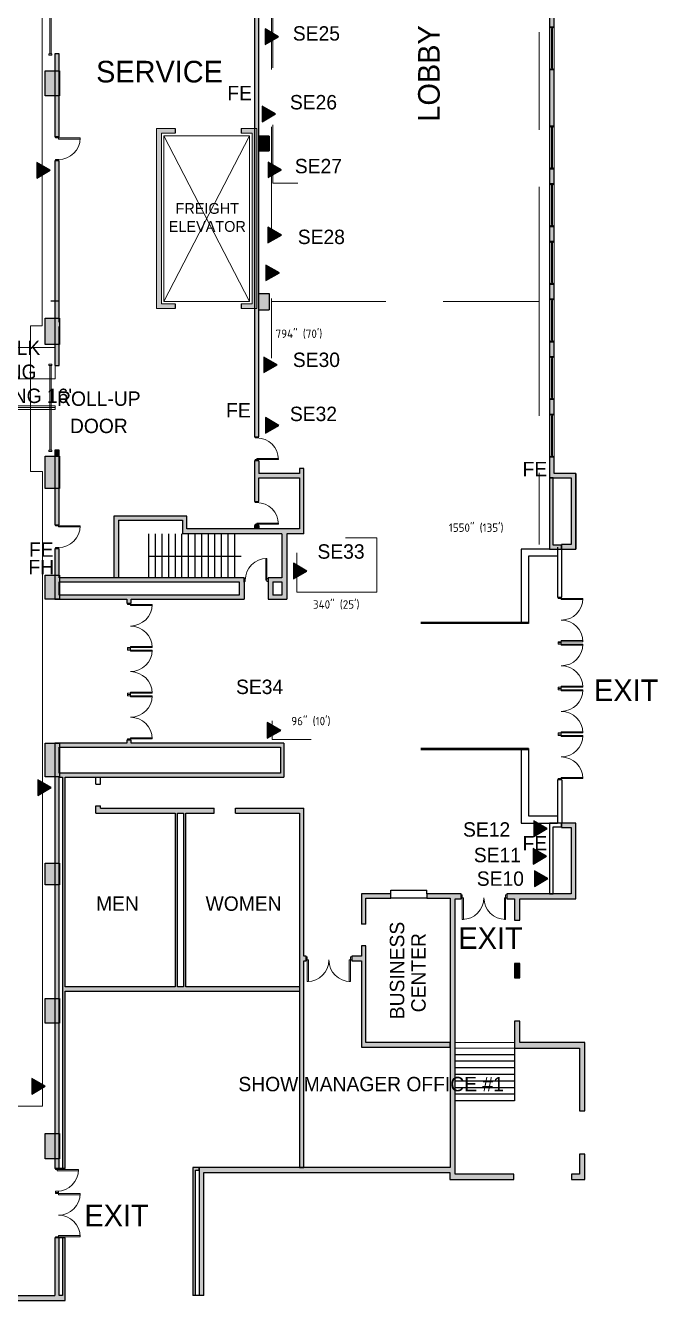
# Model space of a CAD drawing. Header units: inches. Extents: x 812 to 4509, y -5858 to -1986.
# Drawn here: x 3456 to 4509, y -5857 to -3734 of the extents above; entities that cross this region are included whole.
import ezdxf
from ezdxf.enums import TextEntityAlignment as Align

# ---------------------------------------------------------------- set-up
doc = ezdxf.new("R2010")
doc.units = ezdxf.units.IN
doc.header["$LTSCALE"] = 100
doc.header["$MEASUREMENT"] = 0
doc.linetypes.add('DASHEDTINY', pattern=[2.8575, 1.905, -0.9525])
for name, color, linetype, lineweight in [('bldg_catwalk1', 1, 'CONTINUOUS', 5), ('bldg_doors', 7, 'CONTINUOUS', 18), ('bldg_elev', 9, 'CONTINUOUS', 18), ('bldg_fire', 1, 'CONTINUOUS', 18), ('bldg_glass', 7, 'CONTINUOUS', 18), ('bldg_text', 94, 'CONTINUOUS', 25), ('bldg_wallint', 7, 'CONTINUOUS', 25), ('bldg_wallintsol', 7, 'CONTINUOUS', 25), ('data_location', 110, 'CONTINUOUS', 25), ('Key', 120, 'CONTINUOUS', 25)]:
    doc.layers.add(name, color=color, linetype=linetype, lineweight=lineweight)
doc.layers.add('bldg_clmn', color=9, linetype='CONTINUOUS')
doc.layers.add('bldg_stairs', color=9, linetype='CONTINUOUS')
doc.layers.add('WIRE RUN', color=200, linetype='DASHEDTINY', lineweight=13, true_color=0xaa00ff)
doc.styles.add('bldgtx24', font='bldgtx24')
doc.styles.add('bldgtx30', font='bldgtx30')
doc.styles.add('bldgtx36', font='bldgtx36')
doc.styles.add('iso3098', font='iso3098')
doc.styles.add('showtx24', font='showtx24')

msp = doc.modelspace()

# ---------------------------------------------------------------- hatches: boundary and pattern name
at = {"layer": 'bldg_clmn'}
for points in [[(3488.5, -3809), (3512.5, -3809), (3512.5, -3851), (3488.5, -3851)], [(3488.5, -4221), (3512.5, -4221), (3512.5, -4265), (3488.5, -4265)], [(3488.5, -4451), (3512.5, -4451), (3512.5, -4505), (3488.5, -4505)], [(3488.5, -4649), (3512.5, -4649), (3512.5, -4689), (3488.5, -4689)], [(3488.5, -4929), (3512.5, -4929), (3512.5, -4985), (3488.5, -4985)], [(3488.5, -5129), (3512.5, -5129), (3512.5, -5165), (3488.5, -5165)], [(3488.5, -5354), (3512.5, -5354), (3512.5, -5395), (3488.5, -5395)], [(3488.5, -5579), (3512.5, -5579), (3512.5, -5621), (3488.5, -5621)]]:
    msp.add_hatch(color=256, dxfattribs=at).paths.add_polyline_path(points, flags=0)
at = {"layer": 'bldg_wallintsol'}
h = msp.add_hatch(color=256, dxfattribs=at)
h.paths.add_polyline_path([(4336.6, -3327.7), (4328.5, -3327.7), (4328.5, -3351.7), (4336.6, -3351.7)], flags=0)
h.paths.add_polyline_path([(4336.6, -3423.7), (4328.5, -3423.7), (4328.5, -3447.7), (4336.6, -3447.7)], flags=0)
h.paths.add_polyline_path([(4336.6, -3519.7), (4328.5, -3519.7), (4328.5, -3543.7), (4336.6, -3543.7)], flags=0)
h.paths.add_polyline_path([(4336.6, -3615.7), (4328.5, -3615.7), (4328.5, -3639.7), (4336.6, -3639.7)], flags=0)
h.paths.add_polyline_path([(4336.6, -3711.7), (4328.5, -3711.7), (4328.5, -3735.7), (4336.6, -3735.7)], flags=0)
for points in [[(3844.6, -3479), (3837.4, -3479), (3837.4, -3968.5), (3837.4, -4418.6), (3844.6, -4418.6)], [(3511.7, -3781), (3504.5, -3781), (3504.5, -3919), (3511.7, -3919)], [(4336.6, -3807.7), (4328.5, -3807.7), (4328.5, -3900.8), (4336.6, -3900.8)], [(3704.9, -3905.2), (3674.1, -3905.2), (3674.1, -4205.2), (3704.9, -4205.2), (3704.9, -4197.2), (3682.1, -4197.2), (3682.1, -3913.2), (3704.9, -3913.2)], [(3837.4, -3905.2), (3814.9, -3905.2), (3814.9, -3913.2), (3833.1, -3913.2), (3833.1, -4197.2), (3814.9, -4197.2), (3814.9, -4205.2), (3837.4, -4205.2), (3837.4, -3968.5)], [(3861.6, -3918.2), (3844.6, -3918.2), (3844.6, -3942.2), (3861.6, -3942.2)], [(3861.6, -4180.2), (3844.6, -4180.2), (3844.6, -4207.2), (3861.6, -4207.2)], [(3511.7, -4265), (3504.5, -4265), (3504.5, -4299.7), (3511.7, -4299.7)], [(3511.7, -4441), (3504.5, -4441), (3504.5, -4451), (3511.7, -4451)], [(4372.6, -4479.7), (4336.6, -4479.7), (4336.6, -4452.8), (4328.5, -4452.8), (4328.5, -4487.2), (4365.1, -4487.2), (4365.1, -4598.2), (4348.6, -4598.2), (4348.6, -4605.7), (4372.6, -4605.7)], [(4348.6, -4599.1), (4335.1, -4599.1), (4335.1, -4487.2), (4328.5, -4487.2), (4328.5, -4605.7), (4348.6, -4605.7)], [(3511.7, -4505), (3504.5, -4505), (3504.5, -4557.7), (3504.5, -4565), (3511.7, -4565)], [(3844.6, -4566.2), (3837.4, -4566.2), (3837.4, -4572.2), (3844.6, -4572.2)], [(3511.7, -4605), (3504.5, -4605), (3504.5, -4649), (3511.7, -4649)], [(3819.8, -4653.7), (3512.5, -4653.7), (3512.5, -4660.4), (3811.8, -4660.4), (3811.8, -4682.4), (3631.7, -4682.4), (3512.5, -4682.4), (3512.5, -4689), (3624.5, -4689), (3624.5, -4695.8), (3631.7, -4695.8), (3631.7, -4689), (3819.8, -4689)], [(3919.5, -5037.4), (3805.7, -5037.4), (3805.7, -5045.4), (3912.2, -5045.4), (3912.2, -5635.6), (3919.5, -5635.6), (3919.5, -5291.2), (3923.2, -5291.2), (3923.2, -5283.9), (3919.5, -5283.9)], [(4279.5, -5187.9), (4372.6, -5187.9), (4372.6, -5061.9), (4348.6, -5061.9), (4348.6, -5069.4), (4365.1, -5069.4), (4365.1, -5179.8), (4279.5, -5179.8), (4257.5, -5179.8), (4257.5, -5187.9), (4270.5, -5187.9), (4270.5, -5223.7), (4279.5, -5223.7)], [(4181.5, -5179.8), (4124.3, -5179.8), (4124.3, -5187), (4163.3, -5187), (4163.3, -5635.6), (3745, -5635.6), (3745, -5640.2), (3745, -5849), (3752.5, -5849), (3752.5, -5643.7), (4162.5, -5643.7), (4162.5, -5655.7), (4269.5, -5655.7), (4269.5, -5646.7), (4171.5, -5646.7), (4171.5, -5635.6), (4171.5, -5187.9), (4181.5, -5187.9)], [(4064.3, -5179.8), (4015.5, -5179.8), (4015.5, -5230.5), (4022.7, -5230.5), (4022.7, -5187), (4064.3, -5187)], [(4022.7, -5283.9), (4022.7, -5266.5), (4015.5, -5266.5), (4015.5, -5283.9), (3999.2, -5283.9), (3999.2, -5291.2), (4015.5, -5291.2), (4015.5, -5435), (4163.3, -5435), (4163.3, -5427.7), (4022.7, -5427.7)], [(4279.5, -5295.7), (4270.5, -5295.7), (4270.5, -5319.7), (4279.5, -5319.7)], [(4387.5, -5427.7), (4279.5, -5427.7), (4279.5, -5391.7), (4270.5, -5391.7), (4270.5, -5427.7), (4270.5, -5436.7), (4279.5, -5436.7), (4378.5, -5436.7), (4378.5, -5541.5), (4387.5, -5541.5)], [(4387.5, -5613.5), (4378.5, -5613.5), (4378.5, -5646.7), (4365.5, -5646.7), (4365.5, -5655.7), (4387.5, -5655.7)], [(3745, -5635.6), (3734.5, -5635.6), (3734.5, -5849), (3739.1, -5849), (3739.1, -5640.2), (3745, -5640.2)], [(3521.7, -5753), (3517.1, -5753), (3517.1, -5849), (3511.7, -5849), (3511.7, -5753), (3504.5, -5753), (3504.5, -5849), (3369, -5849), (2225.5, -5849), (2225.5, -5857.1), (3369, -5857.1), (3521.7, -5857.1)], [(3521.7, -5753), (3517.1, -5753), (3517.1, -5849), (3511.7, -5849), (3511.7, -5753), (3504.5, -5753), (3504.5, -5849), (3369, -5849), (3369, -5857.1), (3521.7, -5857.1)]]:
    msp.add_hatch(color=256, dxfattribs=at).paths.add_polyline_path(points, flags=0)
h = msp.add_hatch(color=256, dxfattribs=at)
h.paths.add_polyline_path([(3511.7, -3959), (3504.5, -3959), (3504.5, -3975.7), (3504.5, -4193), (3511.7, -4193)], flags=0)
h.paths.add_polyline_path([(3511.7, -4193), (3504.5, -4193), (3504.5, -4195), (3504.5, -4221), (3511.7, -4221)], flags=0)
h = msp.add_hatch(color=256, dxfattribs=at)
h.paths.add_polyline_path([(4336.6, -3972.8), (4328.5, -3972.8), (4328.5, -3996.8), (4336.6, -3996.8)], flags=0)
h.paths.add_polyline_path([(4336.6, -4068.8), (4328.5, -4068.8), (4328.5, -4092.8), (4336.6, -4092.8)], flags=0)
h.paths.add_polyline_path([(4336.6, -4164.8), (4328.5, -4164.8), (4328.5, -4188.8), (4336.6, -4188.8)], flags=0)
h.paths.add_polyline_path([(4336.6, -4260.8), (4328.5, -4260.8), (4328.5, -4284.8), (4336.6, -4284.8)], flags=0)
h.paths.add_polyline_path([(4336.6, -4356.8), (4328.5, -4356.8), (4328.5, -4380.8), (4336.6, -4380.8)], flags=0)
h = msp.add_hatch(color=256, dxfattribs=at)
h.paths.add_polyline_path([(3891, -4580.2), (3919.5, -4580.2), (3919.5, -4479.7), (3919.5, -4471.2), (3912.2, -4471.2), (3912.2, -4479.7), (3844.6, -4479.7), (3844.6, -4458.6), (3837.4, -4458.6), (3837.4, -4526.2), (3844.6, -4526.2), (3844.6, -4487), (3912.2, -4487), (3912.2, -4572.2), (3724.6, -4572.2), (3724.6, -4551.1), (3602.6, -4551.1), (3602.6, -4653.7), (3610.6, -4653.7), (3610.6, -4557.7), (3717.4, -4557.7), (3717.4, -4580.2), (3883, -4580.2), (3883, -4653.7), (3859.8, -4653.7), (3859.8, -4661), (3859.8, -4689), (3891, -4689)], flags=0)
h.paths.add_polyline_path([(3883, -4660.4), (3883, -4682.4), (3867.8, -4682.4), (3867.8, -4660.4)], flags=0)
h = msp.add_hatch(color=256, dxfattribs=at)
h.paths.add_polyline_path([(3886.3, -4929), (3631.7, -4929), (3631.7, -4923.8), (3624.5, -4923.8), (3624.5, -4929), (3504.5, -4929), (3504.5, -4985.6), (3504.5, -5637), (3511.7, -5637), (3511.7, -4985.6), (3517.1, -4985.6), (3517.1, -5341.7), (3517.1, -5637), (3521.7, -5637), (3521.7, -5341.7), (3912.2, -5341.7), (3912.2, -5334.5), (3722.8, -5334.5), (3722.8, -5045.4), (3769.7, -5045.4), (3769.7, -5037.4), (3580.6, -5037.4), (3580.6, -5033.2), (3572.6, -5033.2), (3572.6, -5045.4), (3704.8, -5045.4), (3704.8, -5334.5), (3521.7, -5334.5), (3521.7, -4985.6), (3886.3, -4985.6)], flags=0)
h.paths.add_polyline_path([(3631.7, -4935.6), (3880.4, -4935.6), (3880.4, -4979), (3521.7, -4979), (3511.7, -4979), (3511.7, -4935.6)], flags=0)
h.paths.add_polyline_path([(3708.8, -5045.4), (3718.8, -5045.4), (3718.8, -5334.5), (3708.8, -5334.5)], flags=0)
at = {"layer": 'data_location'}
for points in [[(3877.1, -3752.3), (3854.7, -3739.4), (3854.7, -3765.2)], [(3872.1, -3881), (3849.7, -3868.1), (3849.7, -3894)], [(3496.8, -3974.8), (3474.4, -3961.9), (3474.4, -3987.8)], [(3882, -3974.1), (3859.7, -3961.1), (3859.7, -3987)], [(3882, -4082.6), (3859.6, -4069.7), (3859.6, -4095.6)], [(3878.7, -4145.7), (3856.3, -4132.8), (3856.3, -4158.6)], [(3875, -4298.8), (3852.6, -4285.9), (3852.6, -4311.8)], [(3877.9, -4399.6), (3855.5, -4386.7), (3855.5, -4412.5)], [(3924.6, -4642.2), (3902.2, -4629.2), (3902.2, -4655.1)], [(3880.8, -4907.6), (3858.4, -4894.7), (3858.4, -4920.6)], [(3498.4, -5003), (3476, -4990), (3476, -5015.9)], [(4325, -5071.2), (4302.6, -5058.2), (4302.6, -5084.1)], [(4323.7, -5117.3), (4301.3, -5104.4), (4301.3, -5130.3)], [(4326.2, -5154.4), (4303.8, -5141.5), (4303.8, -5167.4)], [(3466.1, -5487.4), (3466.1, -5513.3), (3488.5, -5500.4)]]:
    msp.add_hatch(color=256, dxfattribs=at).paths.add_polyline_path(points, flags=0)

# ---------------------------------------------------------------- linework, layer by layer
at = {"layer": 'bldg_catwalk1', "linetype": 'CONTINUOUS', "lineweight": 5}
for p, q in [((3483.5, -4233.7), (3483.5, -2749)), ((3464, -4476.2), (3464, -4233.7)), ((3464, -4233.7), (3483.5, -4233.7)), ((3505, -4270.2), (3325, -4270.2)), ((3505, -4322), (3505, -4270.2)), ((3325, -4322), (3505, -4322)), ((3505, -4367), (3325, -4367)), ((3505, -4370), (3325, -4370)), ((3505, -4373), (3325, -4373)), ((3505, -4373), (3505, -4367)), ((3484, -4476.2), (3464, -4476.2)), ((3484, -5533.2), (3484, -4476.2)), ((3484, -5533.2), (1044.8, -5533.2))]:
    msp.add_line(p, q, dxfattribs=at)
at = {"layer": 'bldg_clmn'}
for points in [[(3488.5, -3809), (3512.5, -3809), (3512.5, -3851), (3488.5, -3851)], [(3488.5, -4221), (3512.5, -4221), (3512.5, -4265), (3488.5, -4265)], [(3488.5, -4451), (3512.5, -4451), (3512.5, -4505), (3488.5, -4505)], [(3488.5, -4649), (3512.5, -4649), (3512.5, -4689), (3488.5, -4689)], [(3488.5, -4929), (3512.5, -4929), (3512.5, -4985), (3488.5, -4985)], [(3488.5, -5129), (3512.5, -5129), (3512.5, -5165), (3488.5, -5165)], [(3488.5, -5354), (3512.5, -5354), (3512.5, -5395), (3488.5, -5395)], [(3488.5, -5579), (3512.5, -5579), (3512.5, -5621), (3488.5, -5621)]]:
    msp.add_lwpolyline(points, close=True, dxfattribs=at)
at = {"layer": 'bldg_doors'}
for p, q in [((3496.2, -3599), (3496.2, -3781)), ((3498.2, -3781), (3498.2, -3599)), ((3494.7, -3783), (3494.7, -3781)), ((3494.7, -3781), (3499.7, -3781)), ((3499.7, -3783), (3494.7, -3783)), ((3496.2, -3781), (3498.2, -3781)), ((3499.7, -3781), (3499.7, -3783)), ((3505.6, -3921), (3505.6, -3919)), ((3505.6, -3919), (3510.6, -3919)), ((3510.6, -3921), (3505.6, -3921)), ((3510.6, -3919), (3510.6, -3921)), ((3510.6, -3921), (3510.6, -3922.7)), ((3546.6, -3921), (3510.6, -3921)), ((3510.6, -3922.7), (3546.6, -3922.7)), ((3546.6, -3922.7), (3546.6, -3921)), ((3505.6, -3957), (3505.6, -3959)), ((3510.6, -3957), (3505.6, -3957)), ((3505.6, -3959), (3510.6, -3959)), ((3510.6, -3959), (3510.6, -3957)), ((3499.7, -4297.7), (3494.7, -4297.7)), ((3494.7, -4297.7), (3494.7, -4299.7)), ((3494.7, -4299.7), (3499.7, -4299.7)), ((3498.2, -4299.7), (3496.2, -4299.7)), ((3496.2, -4299.7), (3496.2, -4441)), ((3498.2, -4441), (3498.2, -4299.7)), ((3499.7, -4299.7), (3499.7, -4297.7)), ((3843.5, -4418.6), (3838.5, -4418.6)), ((3838.5, -4418.6), (3838.5, -4420.6)), ((3838.5, -4420.6), (3843.5, -4420.6)), ((3843.5, -4420.6), (3843.5, -4418.6)), ((3494.7, -4443), (3494.7, -4441)), ((3494.7, -4441), (3499.7, -4441)), ((3499.7, -4443), (3494.7, -4443)), ((3496.2, -4441), (3498.2, -4441)), ((3499.7, -4441), (3499.7, -4443)), ((3838.5, -4458.6), (3838.5, -4456.6)), ((3838.5, -4456.6), (3843.5, -4456.6)), ((3843.5, -4458.6), (3838.5, -4458.6)), ((3841, -4456.6), (3841, -4454.8)), ((3841, -4454.8), (3877, -4454.8)), ((3877, -4456.6), (3841, -4456.6)), ((3843.5, -4456.6), (3843.5, -4458.6)), ((3877, -4454.8), (3877, -4456.6)), ((3843.5, -4526.2), (3838.5, -4526.2)), ((3838.5, -4526.2), (3838.5, -4528.2)), ((3838.5, -4528.2), (3843.5, -4528.2)), ((3843.5, -4528.2), (3843.5, -4526.2)), ((3505.6, -4567), (3505.6, -4565)), ((3505.6, -4565), (3510.6, -4565)), ((3510.6, -4565), (3510.6, -4567)), ((3838.5, -4566.2), (3838.5, -4564.2)), ((3838.5, -4564.2), (3843.5, -4564.2)), ((3841, -4564.2), (3841, -4562.5)), ((3841, -4562.5), (3877, -4562.5)), ((3877, -4564.2), (3841, -4564.2)), ((3843.5, -4564.2), (3843.5, -4566.2)), ((3877, -4562.5), (3877, -4564.2)), ((3510.6, -4567), (3505.6, -4567)), ((3510.6, -4567), (3510.6, -4568.7)), ((3546.6, -4567), (3510.6, -4567)), ((3510.6, -4568.7), (3546.6, -4568.7)), ((3546.6, -4568.7), (3546.6, -4567)), ((3843.5, -4566.2), (3838.5, -4566.2)), ((3505.6, -4603), (3505.6, -4605)), ((3510.6, -4603), (3505.6, -4603)), ((3505.6, -4605), (3510.6, -4605)), ((3510.6, -4605), (3510.6, -4603)), ((3856.1, -4657.4), (3856.1, -4621.4)), ((3856.1, -4621.4), (3857.8, -4621.4)), ((3857.8, -4621.4), (3857.8, -4657.4)), ((3821.8, -4654.9), (3819.8, -4654.9)), ((3819.8, -4654.9), (3819.8, -4659.9)), ((3819.8, -4659.9), (3821.8, -4659.9)), ((3821.8, -4659.9), (3821.8, -4654.9)), ((3857.8, -4657.4), (3856.1, -4657.4)), ((3857.8, -4654.9), (3859.8, -4654.9)), ((3857.8, -4659.9), (3857.8, -4654.9)), ((3859.8, -4659.9), (3857.8, -4659.9)), ((3859.8, -4654.9), (3859.8, -4659.9)), ((4343.4, -4687.9), (4343.4, -4685.9)), ((4343.4, -4685.9), (4348.4, -4685.9)), ((4348.4, -4687.9), (4343.4, -4687.9)), ((4348.4, -4685.9), (4348.4, -4687.9)), ((4348.4, -4687.9), (4348.4, -4689.9)), ((4384.4, -4687.9), (4348.4, -4687.9)), ((4348.4, -4689.9), (4384.4, -4689.9)), ((4384.4, -4689.9), (4384.4, -4687.9)), ((3625.6, -4697.8), (3625.6, -4695.8)), ((3625.6, -4695.8), (3630.6, -4695.8)), ((3630.6, -4697.8), (3625.6, -4697.8)), ((3630.6, -4695.8), (3630.6, -4697.8)), ((3630.6, -4697.8), (3630.6, -4699.8)), ((3666.6, -4697.8), (3630.6, -4697.8)), ((3630.6, -4699.8), (3666.6, -4699.8)), ((3666.6, -4699.8), (3666.6, -4697.8)), ((3625.6, -4769.8), (3625.6, -4771.8)), ((3630.6, -4769.8), (3625.6, -4769.8)), ((3625.6, -4773.8), (3625.6, -4771.8)), ((3625.6, -4771.8), (3630.6, -4771.8)), ((3625.6, -4771.8), (3630.6, -4771.8)), ((3630.6, -4773.8), (3625.6, -4773.8)), ((3630.6, -4769.8), (3630.6, -4767.8)), ((3630.6, -4767.8), (3666.6, -4767.8)), ((3630.6, -4771.8), (3630.6, -4769.8)), ((3666.6, -4769.8), (3630.6, -4769.8)), ((3630.6, -4771.8), (3630.6, -4773.8)), ((3630.6, -4773.8), (3630.6, -4775.8)), ((3666.6, -4773.8), (3630.6, -4773.8)), ((3630.6, -4775.8), (3666.6, -4775.8)), ((3666.6, -4767.8), (3666.6, -4769.8)), ((3666.6, -4775.8), (3666.6, -4773.8)), ((4343.4, -4759.9), (4343.4, -4761.9)), ((4348.4, -4759.9), (4343.4, -4759.9)), ((4343.4, -4763.9), (4343.4, -4761.9)), ((4343.4, -4761.9), (4348.4, -4761.9)), ((4343.4, -4761.9), (4348.4, -4761.9)), ((4348.4, -4763.9), (4343.4, -4763.9)), ((4348.4, -4759.9), (4348.4, -4757.9)), ((4348.4, -4757.9), (4384.4, -4757.9)), ((4384.4, -4759.9), (4348.4, -4759.9)), ((4348.4, -4761.9), (4348.4, -4759.9)), ((4348.4, -4761.9), (4348.4, -4763.9)), ((4348.4, -4763.9), (4348.4, -4765.9)), ((4384.4, -4763.9), (4348.4, -4763.9)), ((4348.4, -4765.9), (4384.4, -4765.9)), ((4384.4, -4757.9), (4384.4, -4759.9)), ((4384.4, -4765.9), (4384.4, -4763.9)), ((4343.4, -4835.9), (4343.4, -4837.9)), ((4348.4, -4835.9), (4343.4, -4835.9)), ((4343.4, -4837.9), (4348.4, -4837.9)), ((4343.4, -4839.9), (4343.4, -4837.9)), ((4343.4, -4837.9), (4348.4, -4837.9)), ((4348.4, -4839.9), (4343.4, -4839.9)), ((4348.4, -4835.9), (4348.4, -4833.9)), ((4348.4, -4833.9), (4384.4, -4833.9)), ((4384.4, -4835.9), (4348.4, -4835.9)), ((4348.4, -4837.9), (4348.4, -4835.9)), ((4348.4, -4837.9), (4348.4, -4839.9)), ((4348.4, -4839.9), (4348.4, -4841.9)), ((4384.4, -4839.9), (4348.4, -4839.9)), ((4384.4, -4833.9), (4384.4, -4835.9)), ((4384.4, -4841.9), (4384.4, -4839.9)), ((3625.6, -4845.8), (3625.6, -4847.8)), ((3630.6, -4845.8), (3625.6, -4845.8)), ((3625.6, -4847.8), (3630.6, -4847.8)), ((3625.6, -4849.8), (3625.6, -4847.8)), ((3625.6, -4847.8), (3630.6, -4847.8)), ((3630.6, -4849.8), (3625.6, -4849.8)), ((3630.6, -4845.8), (3630.6, -4843.8)), ((3630.6, -4843.8), (3666.6, -4843.8)), ((3630.6, -4847.8), (3630.6, -4845.8)), ((3666.6, -4845.8), (3630.6, -4845.8)), ((3630.6, -4847.8), (3630.6, -4849.8)), ((3630.6, -4849.8), (3630.6, -4851.8)), ((3666.6, -4849.8), (3630.6, -4849.8)), ((3630.6, -4851.8), (3666.6, -4851.8)), ((3666.6, -4843.8), (3666.6, -4845.8)), ((3666.6, -4851.8), (3666.6, -4849.8)), ((4348.4, -4841.9), (4384.4, -4841.9)), ((3625.6, -4921.8), (3625.6, -4923.8)), ((3630.6, -4921.8), (3625.6, -4921.8)), ((3625.6, -4923.8), (3630.6, -4923.8)), ((3630.6, -4921.8), (3630.6, -4919.8)), ((3630.6, -4919.8), (3666.6, -4919.8)), ((3630.6, -4923.8), (3630.6, -4921.8)), ((3666.6, -4921.8), (3630.6, -4921.8)), ((3666.6, -4919.8), (3666.6, -4921.8)), ((4343.4, -4911.9), (4343.4, -4913.9)), ((4348.4, -4911.9), (4343.4, -4911.9)), ((4343.4, -4913.9), (4348.4, -4913.9)), ((4343.4, -4913.9), (4348.4, -4913.9)), ((4343.4, -4915.9), (4343.4, -4913.9)), ((4343.4, -4913.9), (4348.4, -4913.9)), ((4348.4, -4915.9), (4343.4, -4915.9)), ((4348.4, -4911.9), (4348.4, -4909.9)), ((4348.4, -4909.9), (4384.4, -4909.9)), ((4348.4, -4913.9), (4348.4, -4911.9)), ((4384.4, -4911.9), (4348.4, -4911.9)), ((4348.4, -4913.9), (4348.4, -4915.9)), ((4348.4, -4915.9), (4348.4, -4917.9)), ((4384.4, -4915.9), (4348.4, -4915.9)), ((4348.4, -4917.9), (4384.4, -4917.9)), ((4384.4, -4909.9), (4384.4, -4911.9)), ((4384.4, -4917.9), (4384.4, -4915.9)), ((4343.4, -4987.9), (4343.4, -4989.9)), ((4348.4, -4987.9), (4343.4, -4987.9)), ((4343.4, -4989.9), (4348.4, -4989.9)), ((4348.4, -4987.9), (4348.4, -4985.9)), ((4348.4, -4985.9), (4384.4, -4985.9)), ((4348.4, -4989.9), (4348.4, -4987.9)), ((4384.4, -4987.9), (4348.4, -4987.9)), ((4384.4, -4985.9), (4384.4, -4987.9)), ((4183.5, -5181.4), (4181.5, -5181.4)), ((4181.5, -5181.4), (4181.5, -5186.4)), ((4181.5, -5186.4), (4183.5, -5186.4)), ((4183.5, -5186.4), (4183.5, -5181.4)), ((4183.5, -5186.4), (4185.5, -5186.4)), ((4183.5, -5222.4), (4183.5, -5186.4)), ((4185.5, -5186.4), (4185.5, -5222.4)), ((4255.5, -5186.4), (4253.5, -5186.4)), ((4253.5, -5186.4), (4253.5, -5222.4)), ((4255.5, -5181.4), (4257.5, -5181.4)), ((4255.5, -5186.4), (4255.5, -5181.4)), ((4257.5, -5186.4), (4255.5, -5186.4)), ((4255.5, -5222.4), (4255.5, -5186.4)), ((4257.5, -5181.4), (4257.5, -5186.4)), ((4185.5, -5222.4), (4183.5, -5222.4)), ((4253.5, -5222.4), (4255.5, -5222.4)), ((3925.2, -5285), (3923.2, -5285)), ((3923.2, -5285), (3923.2, -5290)), ((3925.2, -5290), (3925.2, -5285)), ((3997.2, -5285), (3999.2, -5285)), ((3997.2, -5290), (3997.2, -5285)), ((3999.2, -5285), (3999.2, -5290)), ((3923.2, -5290), (3925.2, -5290)), ((3925.2, -5290), (3927.2, -5290)), ((3925.2, -5326), (3925.2, -5290)), ((3927.2, -5290), (3927.2, -5326)), ((3997.2, -5290), (3995.2, -5290)), ((3995.2, -5290), (3995.2, -5326)), ((3999.2, -5290), (3997.2, -5290)), ((3997.2, -5326), (3997.2, -5290)), ((3927.2, -5326), (3925.2, -5326)), ((3995.2, -5326), (3997.2, -5326)), ((3505.6, -5637), (3505.6, -5639)), ((3510.6, -5637), (3505.6, -5637)), ((3505.6, -5639), (3510.6, -5639)), ((3505.6, -5639), (3510.6, -5639)), ((3508.1, -5639), (3508.1, -5641)), ((3544.1, -5639), (3508.1, -5639)), ((3508.1, -5641), (3544.1, -5641)), ((3510.6, -5639), (3510.6, -5637)), ((3544.1, -5641), (3544.1, -5639)), ((3505.6, -5675), (3505.6, -5677)), ((3510.6, -5675), (3505.6, -5675)), ((3505.6, -5677), (3510.6, -5677)), ((3505.6, -5679), (3505.6, -5677)), ((3505.6, -5677), (3510.6, -5677)), ((3510.6, -5679), (3505.6, -5679)), ((3510.6, -5677), (3510.6, -5675)), ((3510.6, -5677), (3510.6, -5679)), ((3510.6, -5679), (3510.6, -5681)), ((3546.6, -5679), (3510.6, -5679)), ((3510.6, -5681), (3546.6, -5681)), ((3546.6, -5681), (3546.6, -5679)), ((3505.6, -5751), (3505.6, -5753)), ((3510.6, -5751), (3505.6, -5751)), ((3505.6, -5753), (3510.6, -5753)), ((3510.6, -5751), (3510.6, -5749)), ((3510.6, -5749), (3546.6, -5749)), ((3510.6, -5753), (3510.6, -5751)), ((3546.6, -5751), (3510.6, -5751)), ((3546.6, -5749), (3546.6, -5751))]:
    msp.add_line(p, q, dxfattribs=at)
for centre, start, end in [((3510.6, -3921), 270, 0), ((3841, -4456.6), 0, 90), ((3841, -4564.2), 0, 90), ((3510.6, -4567), 270, 0), ((3857.8, -4657.4), 90, 180), ((4348.4, -4687.9), 270, 0), ((3630.6, -4697.8), 270, 0), ((3630.6, -4769.8), 0, 90), ((4348.4, -4759.9), 0, 90), ((3630.6, -4773.8), 270, 0), ((4348.4, -4763.9), 270, 0), ((3630.6, -4845.8), 0, 90), ((4348.4, -4835.9), 0, 90), ((4348.4, -4839.9), 270, 0), ((3630.6, -4849.8), 270, 0), ((4348.4, -4911.9), 0, 90), ((3630.6, -4921.8), 0, 90), ((4348.4, -4915.9), 270, 0), ((4348.4, -4987.9), 0, 90), ((4183.5, -5186.4), -90, 0), ((4255.5, -5186.4), 180, 270), ((3925.2, -5290), -90, 0), ((3997.2, -5290), 180, 270), ((3508.1, -5639), -90, 0), ((3510.6, -5679), 270, 0), ((3510.6, -5751), 0, 90)]:
    msp.add_arc(centre, 36, start, end, dxfattribs=at)
at = {"layer": 'bldg_elev'}
for p, q in [((3686.1, -4193.2), (3829.1, -3917.2)), ((3829.1, -4193.2), (3686.1, -3917.2))]:
    msp.add_line(p, q, dxfattribs=at)
for points in [[(3704.9, -4205.2), (3674.1, -4205.2), (3674.1, -3905.2), (3704.9, -3905.2)], [(3814.9, -3905.2), (3841.1, -3905.2), (3841.1, -4205.2), (3814.9, -4205.2)], [(3704.9, -4197.2), (3682.1, -4197.2), (3682.1, -3913.2), (3704.9, -3913.2)], [(3814.9, -3913.2), (3833.1, -3913.2), (3833.1, -4197.2), (3814.9, -4197.2)]]:
    msp.add_lwpolyline(points, dxfattribs=at)
msp.add_lwpolyline([(3829.1, -4193.2), (3686.1, -4193.2), (3686.1, -3917.2), (3829.1, -3917.2)], close=True, dxfattribs=at)
at = {"layer": 'bldg_glass'}
for p, q in [((4328.5, -3807.7), (4328.5, -3735.7)), ((4330.2, -3737.7), (4330.2, -3735.7)), ((4330.2, -3735.7), (4334.9, -3735.7)), ((4334.9, -3735.7), (4334.9, -3737.7)), ((4336.6, -3807.7), (4336.6, -3735.7)), ((4334.9, -3737.7), (4330.2, -3737.7)), ((4331.6, -3805.8), (4331.6, -3737.7)), ((4331.6, -3737.7), (4333.6, -3737.7)), ((4333.6, -3739.7), (4331.6, -3739.7)), ((4332.6, -3803.8), (4332.6, -3739.7)), ((4333.6, -3737.7), (4333.6, -3805.8)), ((4330.2, -3805.8), (4330.2, -3807.7)), ((4334.9, -3805.8), (4330.2, -3805.8)), ((4330.2, -3807.7), (4334.9, -3807.7)), ((4333.6, -3803.8), (4331.6, -3803.8)), ((4333.6, -3805.8), (4331.6, -3805.8)), ((4334.9, -3807.7), (4334.9, -3805.8)), ((4328.5, -3972.8), (4328.5, -3900.8)), ((4330.2, -3902.8), (4330.2, -3900.8)), ((4330.2, -3900.8), (4334.9, -3900.8)), ((4334.9, -3902.8), (4330.2, -3902.8)), ((4331.6, -3970.8), (4331.6, -3902.8)), ((4331.6, -3902.8), (4333.6, -3902.8)), ((4333.6, -3904.7), (4331.6, -3904.7)), ((4332.6, -3968.8), (4332.6, -3904.7)), ((4333.6, -3902.8), (4333.6, -3970.8)), ((4334.9, -3900.8), (4334.9, -3902.8)), ((4336.6, -3972.8), (4336.6, -3900.8)), ((4330.2, -3970.8), (4330.2, -3972.8)), ((4334.9, -3970.8), (4330.2, -3970.8)), ((4333.6, -3968.8), (4331.6, -3968.8)), ((4333.6, -3970.8), (4331.6, -3970.8)), ((4334.9, -3972.8), (4334.9, -3970.8)), ((4330.2, -3972.8), (4334.9, -3972.8)), ((4328.5, -4068.8), (4328.5, -3996.8)), ((4330.2, -3998.8), (4330.2, -3996.8)), ((4330.2, -3996.8), (4334.9, -3996.8)), ((4334.9, -3998.8), (4330.2, -3998.8)), ((4331.6, -4066.8), (4331.6, -3998.8)), ((4331.6, -3998.8), (4333.6, -3998.8)), ((4333.6, -4000.7), (4331.6, -4000.7)), ((4332.6, -4064.8), (4332.6, -4000.7)), ((4333.6, -3998.8), (4333.6, -4066.8)), ((4334.9, -3996.8), (4334.9, -3998.8)), ((4336.6, -4068.8), (4336.6, -3996.8)), ((4330.2, -4066.8), (4330.2, -4068.8)), ((4334.9, -4066.8), (4330.2, -4066.8)), ((4330.2, -4068.8), (4334.9, -4068.8)), ((4333.6, -4064.8), (4331.6, -4064.8)), ((4333.6, -4066.8), (4331.6, -4066.8)), ((4334.9, -4068.8), (4334.9, -4066.8)), ((4328.5, -4164.8), (4328.5, -4092.8)), ((4330.2, -4094.8), (4330.2, -4092.8)), ((4330.2, -4092.8), (4334.9, -4092.8)), ((4334.9, -4094.8), (4330.2, -4094.8)), ((4331.6, -4162.8), (4331.6, -4094.8)), ((4331.6, -4094.8), (4333.6, -4094.8)), ((4333.6, -4096.7), (4331.6, -4096.7)), ((4332.6, -4160.8), (4332.6, -4096.7)), ((4333.6, -4094.8), (4333.6, -4162.8)), ((4334.9, -4092.8), (4334.9, -4094.8)), ((4336.6, -4164.8), (4336.6, -4092.8)), ((4333.6, -4160.8), (4331.6, -4160.8)), ((4330.2, -4162.8), (4330.2, -4164.8)), ((4334.9, -4162.8), (4330.2, -4162.8)), ((4330.2, -4164.8), (4334.9, -4164.8)), ((4333.6, -4162.8), (4331.6, -4162.8)), ((4334.9, -4164.8), (4334.9, -4162.8)), ((4328.5, -4260.8), (4328.5, -4188.8)), ((4330.2, -4190.8), (4330.2, -4188.8)), ((4330.2, -4188.8), (4334.9, -4188.8)), ((4334.9, -4190.8), (4330.2, -4190.8)), ((4331.6, -4258.8), (4331.6, -4190.8)), ((4331.6, -4190.8), (4333.6, -4190.8)), ((4333.6, -4192.7), (4331.6, -4192.7)), ((4332.6, -4256.8), (4332.6, -4192.7)), ((4333.6, -4190.8), (4333.6, -4258.8)), ((4334.9, -4188.8), (4334.9, -4190.8)), ((4336.6, -4260.8), (4336.6, -4188.8)), ((4330.2, -4258.8), (4330.2, -4260.8)), ((4334.9, -4258.8), (4330.2, -4258.8)), ((4330.2, -4260.8), (4334.9, -4260.8)), ((4333.6, -4256.8), (4331.6, -4256.8)), ((4333.6, -4258.8), (4331.6, -4258.8)), ((4334.9, -4260.8), (4334.9, -4258.8)), ((4328.5, -4356.8), (4328.5, -4284.8)), ((4330.2, -4286.8), (4330.2, -4284.8)), ((4330.2, -4284.8), (4334.9, -4284.8)), ((4334.9, -4286.8), (4330.2, -4286.8)), ((4331.6, -4354.8), (4331.6, -4286.8)), ((4331.6, -4286.8), (4333.6, -4286.8)), ((4333.6, -4288.7), (4331.6, -4288.7)), ((4332.6, -4352.8), (4332.6, -4288.7)), ((4333.6, -4286.8), (4333.6, -4354.8)), ((4334.9, -4284.8), (4334.9, -4286.8)), ((4336.6, -4356.8), (4336.6, -4284.8)), ((4333.6, -4352.8), (4331.6, -4352.8)), ((4330.2, -4354.8), (4330.2, -4356.8)), ((4334.9, -4354.8), (4330.2, -4354.8)), ((4330.2, -4356.8), (4334.9, -4356.8)), ((4333.6, -4354.8), (4331.6, -4354.8)), ((4334.9, -4356.8), (4334.9, -4354.8)), ((4328.5, -4452.8), (4328.5, -4380.8)), ((4330.2, -4382.8), (4330.2, -4380.8)), ((4330.2, -4380.8), (4334.9, -4380.8)), ((4334.9, -4382.8), (4330.2, -4382.8)), ((4331.6, -4450.8), (4331.6, -4382.8)), ((4331.6, -4382.8), (4333.6, -4382.8)), ((4333.6, -4384.7), (4331.6, -4384.7)), ((4332.6, -4448.8), (4332.6, -4384.7)), ((4333.6, -4382.8), (4333.6, -4450.8)), ((4334.9, -4380.8), (4334.9, -4382.8)), ((4336.6, -4452.8), (4336.6, -4380.8)), ((4330.2, -4450.8), (4330.2, -4452.8)), ((4334.9, -4450.8), (4330.2, -4450.8)), ((4330.2, -4452.8), (4334.9, -4452.8)), ((4333.6, -4448.8), (4331.6, -4448.8)), ((4333.6, -4450.8), (4331.6, -4450.8)), ((4334.9, -4452.8), (4334.9, -4450.8)), ((4270.5, -5427.7), (4171.5, -5427.7)), ((4270.5, -5436.7), (4171.5, -5436.7))]:
    msp.add_line(p, q, dxfattribs=at)
at = {"layer": 'bldg_stairs'}
for p, q in [((3660.8, -4580.2), (3660.8, -4653.7)), ((3671.8, -4580.2), (3671.8, -4653.7)), ((3682.8, -4580.2), (3682.8, -4653.7)), ((3693.8, -4580.2), (3693.8, -4653.7)), ((3704.8, -4580.2), (3704.8, -4653.7)), ((3715.8, -4580.2), (3715.8, -4653.7)), ((3726.8, -4580.2), (3726.8, -4653.7)), ((3737.8, -4580.2), (3737.8, -4653.7)), ((3748.8, -4580.2), (3748.8, -4653.7)), ((3759.8, -4580.2), (3759.8, -4653.7)), ((3770.8, -4580.2), (3770.8, -4653.7)), ((3781.8, -4580.2), (3781.8, -4653.7)), ((3792.8, -4580.2), (3792.8, -4653.7)), ((3803.8, -4580.2), (3803.8, -4653.7)), ((3660.8, -4617.7), (3814.8, -4617.7)), ((4270.5, -5447.7), (4171.5, -5447.7)), ((4270.5, -5436.7), (4270.5, -5524.7)), ((4270.5, -5458.7), (4171.5, -5458.7)), ((4270.5, -5469.7), (4171.5, -5469.7)), ((4270.5, -5480.7), (4171.5, -5480.7)), ((4270.5, -5491.7), (4171.5, -5491.7)), ((4270.5, -5502.7), (4171.5, -5502.7)), ((4270.5, -5513.7), (4171.5, -5513.7)), ((4270.5, -5524.7), (4171.5, -5524.7))]:
    msp.add_line(p, q, dxfattribs=at)
at = {"layer": 'bldg_wallint'}
for p, q in [((3837.4, -3479), (3837.4, -3968.5)), ((3844.6, -4418.6), (3844.6, -3471.7)), ((4328.5, -3711.7), (4328.5, -3735.7)), ((4336.6, -3735.7), (4336.6, -3711.7)), ((4328.5, -3735.7), (4336.6, -3735.7)), ((3504.5, -3781), (3504.5, -3919)), ((3511.7, -3781), (3504.5, -3781)), ((3511.7, -3919), (3511.7, -3781)), ((4328.5, -3807.7), (4328.5, -3900.8)), ((4336.6, -3807.7), (4328.5, -3807.7)), ((4336.6, -3900.8), (4336.6, -3807.7)), ((3704.9, -3905.2), (3704.9, -3913.2)), ((3814.9, -3905.2), (3814.9, -3913.2)), ((4328.5, -3900.8), (4336.6, -3900.8)), ((3511.7, -3919), (3504.5, -3919)), ((3504.5, -3919), (3511.7, -3919)), ((3837.4, -3917.7), (3837.4, -3941.7)), ((3861.6, -3918.2), (3844.6, -3918.2)), ((3844.6, -3918.2), (3861.6, -3918.2)), ((3861.6, -3918.2), (3861.6, -3942.2)), ((3844.6, -3942.2), (3861.6, -3942.2)), ((3511.7, -3959), (3504.5, -3959)), ((3504.5, -3959), (3504.5, -3975.7)), ((3511.7, -3959), (3504.5, -3959)), ((3511.7, -4227.7), (3511.7, -3959)), ((3511.7, -3968.5), (3511.7, -3959)), ((3837.4, -3968.5), (3837.4, -4418.6)), ((3504.5, -3975.7), (3504.5, -4227.7)), ((4328.5, -3972.8), (4328.5, -3996.8)), ((4336.6, -3972.8), (4328.5, -3972.8)), ((4336.6, -3996.8), (4336.6, -3972.8)), ((4328.5, -3996.8), (4336.6, -3996.8)), ((4328.5, -4068.8), (4328.5, -4092.8)), ((4336.6, -4068.8), (4328.5, -4068.8)), ((4336.6, -4092.8), (4336.6, -4068.8)), ((4328.5, -4092.8), (4336.6, -4092.8)), ((3844.6, -4180.2), (3861.6, -4180.2)), ((3861.6, -4180.2), (3861.6, -4207.2)), ((4328.5, -4164.8), (4328.5, -4188.8)), ((4336.6, -4164.8), (4328.5, -4164.8)), ((4336.6, -4188.8), (4336.6, -4164.8)), ((3511.7, -4193), (3497.7, -4193)), ((3704.9, -4197.2), (3704.9, -4205.2)), ((3814.9, -4197.2), (3814.9, -4205.2)), ((4328.5, -4188.8), (4336.6, -4188.8)), ((3844.6, -4207.2), (3861.6, -4207.2)), ((3504.5, -4227.7), (3504.5, -4299.7)), ((3511.7, -4299.7), (3511.7, -4235)), ((4328.5, -4260.8), (4328.5, -4284.8)), ((4336.6, -4260.8), (4328.5, -4260.8)), ((4336.6, -4284.8), (4336.6, -4260.8)), ((4328.5, -4284.8), (4336.6, -4284.8)), ((3504.5, -4299.7), (3511.7, -4299.7)), ((4328.5, -4356.8), (4328.5, -4380.8)), ((4336.6, -4356.8), (4328.5, -4356.8)), ((4336.6, -4380.8), (4336.6, -4356.8)), ((4328.5, -4380.8), (4336.6, -4380.8)), ((3837.4, -4418.6), (3844.6, -4418.6)), ((3504.5, -4441), (3504.5, -4557.7)), ((3511.7, -4441), (3504.5, -4441)), ((3511.7, -4565), (3511.7, -4441)), ((3844.6, -4458.6), (3837.4, -4458.6)), ((3837.4, -4458.6), (3837.4, -4526.2)), ((3844.6, -4458.6), (3844.6, -4479.7)), ((4328.5, -4452.8), (4328.5, -4487.2)), ((4336.6, -4452.8), (4328.5, -4452.8)), ((4336.6, -4479.7), (4336.6, -4452.8)), ((3912.2, -4479.7), (3844.6, -4479.7)), ((3912.2, -4471.2), (3912.2, -4479.7)), ((3919.5, -4471.2), (3912.2, -4471.2)), ((3919.5, -4479.7), (3919.5, -4471.2)), ((3919.5, -4580.2), (3919.5, -4479.7)), ((4372.6, -4479.7), (4336.6, -4479.7)), ((4372.6, -4479.7), (4372.6, -4605.7)), ((4372.6, -4605.7), (4372.6, -4479.7)), ((3844.6, -4487), (3912.2, -4487)), ((3844.6, -4526.2), (3844.6, -4487)), ((3912.2, -4487), (3912.2, -4572.2)), ((4328.5, -4487.2), (4328.5, -4605.7)), ((4335.1, -4487.2), (4328.5, -4487.2)), ((4328.5, -4487.2), (4365.1, -4487.2)), ((4335.1, -4599.1), (4335.1, -4487.2)), ((4365.1, -4487.2), (4365.1, -4598.2)), ((3837.4, -4526.2), (3844.6, -4526.2)), ((3504.5, -4557.7), (3504.5, -4565)), ((3504.5, -4565), (3511.7, -4565)), ((3724.6, -4551.1), (3602.6, -4551.1)), ((3602.6, -4551.1), (3602.6, -4653.7)), ((3610.6, -4557.7), (3717.4, -4557.7)), ((3610.6, -4557.7), (3610.6, -4653.7)), ((3717.4, -4557.7), (3717.4, -4580.2)), ((3724.6, -4572.2), (3724.6, -4551.1)), ((3883, -4580.2), (3717.4, -4580.2)), ((3912.2, -4572.2), (3724.6, -4572.2)), ((3844.6, -4566.2), (3837.4, -4566.2)), ((3837.4, -4566.2), (3837.4, -4572.2)), ((3844.6, -4566.2), (3844.6, -4572.2)), ((3883, -4580.2), (3883, -4653.7)), ((3919.5, -4580.2), (3891, -4580.2)), ((3891, -4580.2), (3891, -4689)), ((3504.5, -4605), (3504.5, -4653.7)), ((3511.7, -4605), (3504.5, -4605)), ((3511.7, -4653.7), (3511.7, -4605)), ((4328.5, -4605.7), (4281.5, -4605.7)), ((4281.5, -4605.7), (4281.5, -4729.8)), ((4328.5, -4605.7), (4348.6, -4605.7)), ((4348.6, -4599.1), (4335.1, -4599.1)), ((4342.3, -4602.7), (4342.3, -4685.9)), ((4348.6, -4598.2), (4348.6, -4605.7)), ((4365.1, -4598.2), (4348.6, -4598.2)), ((4348.6, -4605.7), (4348.6, -4599.1)), ((4348.6, -4605.7), (4372.6, -4605.7)), ((4349.5, -4685.9), (4349.5, -4602.7)), ((4293.5, -4617.7), (4293.5, -4729.8)), ((4342.3, -4617.7), (4293.5, -4617.7)), ((3504.5, -4653.7), (3504.5, -4689)), ((3819.8, -4653.7), (3511.7, -4653.7)), ((3511.7, -4660.4), (3811.8, -4660.4)), ((3511.7, -4682.4), (3511.7, -4660.4)), ((3811.8, -4660.4), (3811.8, -4682.4)), ((3819.8, -4653.7), (3819.8, -4689)), ((3819.8, -4661), (3819.8, -4653.7)), ((3883, -4653.7), (3859.8, -4653.7)), ((3859.8, -4653.7), (3859.8, -4689)), ((3859.8, -4653.7), (3859.8, -4661)), ((3867.8, -4660.4), (3883, -4660.4)), ((3867.8, -4660.4), (3867.8, -4682.4)), ((3883, -4660.4), (3883, -4682.4)), ((3504.5, -4689), (3624.5, -4689)), ((3631.7, -4682.4), (3511.7, -4682.4)), ((3624.5, -4689), (3624.5, -4695.8)), ((3811.8, -4682.4), (3631.7, -4682.4)), ((3631.7, -4689), (3819.8, -4689)), ((3631.7, -4695.8), (3631.7, -4689)), ((3859.8, -4689), (3891, -4689)), ((3883, -4682.4), (3867.8, -4682.4)), ((4342.3, -4685.9), (4349.5, -4685.9)), ((3624.5, -4695.8), (3631.7, -4695.8)), ((4293.5, -4727.8), (4114.5, -4727.8)), ((4293.5, -4729.8), (4114.5, -4729.8)), ((3624.5, -4923.8), (3624.5, -4929)), ((3631.7, -4923.8), (3624.5, -4923.8)), ((3631.7, -4929), (3631.7, -4923.8)), ((3624.5, -4929), (3504.5, -4929)), ((3504.5, -4929), (3504.5, -4985.6)), ((3511.7, -4935.6), (3631.7, -4935.6)), ((3511.7, -4979), (3511.7, -4935.6)), ((3886.3, -4929), (3631.7, -4929)), ((3631.7, -4935.6), (3880.4, -4935.6)), ((3880.4, -4935.6), (3880.4, -4979)), ((3886.3, -4929), (3886.3, -4985.6)), ((4293.5, -4937.8), (4114.5, -4937.8)), ((4293.5, -4939.8), (4114.5, -4939.8)), ((4281.5, -4937.8), (4281.5, -5061.9)), ((4293.5, -4937.8), (4293.5, -5049.9)), ((3504.5, -4985.6), (3504.5, -5637)), ((3521.7, -4979), (3511.7, -4979)), ((3511.7, -4985.6), (3517.1, -4985.6)), ((3511.7, -5637), (3511.7, -4985.6)), ((3517.1, -4985.6), (3517.1, -5341.7)), ((3880.4, -4979), (3521.7, -4979)), ((3521.7, -4985.6), (3886.3, -4985.6)), ((3521.7, -5334.5), (3521.7, -4985.6)), ((3572.6, -4997.2), (3572.6, -4985.6)), ((3580.6, -4997.2), (3580.6, -4985.6)), ((4349.5, -4989.9), (4342.3, -4989.9)), ((4342.3, -4989.9), (4342.3, -5061.9)), ((4349.5, -4989.9), (4349.5, -5061.9)), ((3572.6, -4997.2), (3580.6, -4997.2)), ((3572.6, -5045.4), (3572.6, -5033.2)), ((3572.6, -5033.2), (3580.6, -5033.2)), ((3572.6, -5045.4), (3704.8, -5045.4)), ((3580.6, -5037.4), (3580.6, -5033.2)), ((3580.6, -5037.4), (3769.7, -5037.4)), ((3704.8, -5045.4), (3704.8, -5334.5)), ((3708.8, -5334.5), (3708.8, -5045.4)), ((3708.8, -5045.4), (3718.8, -5045.4)), ((3718.8, -5045.4), (3718.8, -5334.5)), ((3722.8, -5334.5), (3722.8, -5045.4)), ((3722.8, -5045.4), (3769.7, -5045.4)), ((3769.7, -5045.4), (3769.7, -5037.4)), ((3805.7, -5045.4), (3805.7, -5037.4)), ((3805.7, -5037.4), (3919.5, -5037.4)), ((3805.7, -5045.4), (3912.2, -5045.4)), ((3912.2, -5045.4), (3912.2, -5635.6)), ((3919.5, -5283.9), (3919.5, -5037.4)), ((4293.5, -5049.9), (4342.3, -5049.9)), ((4281.5, -5061.9), (4342.3, -5061.9)), ((4348.6, -5061.9), (4328.5, -5061.9)), ((4328.5, -5061.9), (4328.5, -5179.8)), ((4335.1, -5068.5), (4348.6, -5068.5)), ((4335.1, -5179.8), (4335.1, -5068.5)), ((4348.6, -5068.5), (4348.6, -5061.9)), ((4372.6, -5061.9), (4348.6, -5061.9)), ((4348.6, -5061.9), (4348.6, -5069.4)), ((4348.6, -5069.4), (4365.1, -5069.4)), ((4365.1, -5069.4), (4365.1, -5179.8)), ((4372.6, -5187.9), (4372.6, -5061.9)), ((4015.5, -5179.8), (4015.5, -5230.5)), ((4064.3, -5179.8), (4015.5, -5179.8)), ((4064.3, -5179.8), (4064.3, -5173.8)), ((4064.3, -5173.8), (4124.3, -5173.8)), ((4064.3, -5187), (4064.3, -5179.8)), ((4124.3, -5179.8), (4124.3, -5173.8)), ((4163.3, -5179.8), (4124.3, -5179.8)), ((4124.3, -5179.8), (4124.3, -5187)), ((4181.5, -5179.8), (4124.3, -5179.8)), ((4181.5, -5187.9), (4181.5, -5179.8)), ((4257.5, -5179.8), (4257.5, -5187.9)), ((4279.5, -5179.8), (4257.5, -5179.8)), ((4365.1, -5179.8), (4279.5, -5179.8)), ((4328.5, -5179.8), (4335.1, -5179.8)), ((4022.7, -5187), (4064.3, -5187)), ((4022.7, -5230.5), (4022.7, -5187)), ((4124.3, -5187), (4064.3, -5187)), ((4124.3, -5187), (4163.3, -5187)), ((4163.3, -5187), (4163.3, -5635.6)), ((4171.5, -5635.6), (4171.5, -5187.9)), ((4171.5, -5187.9), (4181.5, -5187.9)), ((4257.5, -5187.9), (4270.5, -5187.9)), ((4270.5, -5187.9), (4270.5, -5223.7)), ((4279.5, -5187.9), (4372.6, -5187.9)), ((4279.5, -5223.7), (4279.5, -5187.9)), ((4022.7, -5230.5), (4015.5, -5230.5)), ((4270.5, -5223.7), (4279.5, -5223.7)), ((3923.2, -5283.9), (3919.5, -5283.9)), ((3923.2, -5291.2), (3923.2, -5283.9)), ((4015.5, -5283.9), (3999.2, -5283.9)), ((3999.2, -5283.9), (3999.2, -5291.2)), ((4022.7, -5266.5), (4015.5, -5266.5)), ((4015.5, -5266.5), (4015.5, -5283.9)), ((4022.7, -5283.9), (4022.7, -5266.5)), ((4022.7, -5427.7), (4022.7, -5283.9)), ((3919.5, -5635.6), (3919.5, -5291.2)), ((3919.5, -5291.2), (3923.2, -5291.2)), ((3999.2, -5291.2), (4015.5, -5291.2)), ((4015.5, -5291.2), (4015.5, -5435)), ((4270.5, -5295.7), (4270.5, -5319.7)), ((4279.5, -5295.7), (4270.5, -5295.7)), ((4279.5, -5319.7), (4279.5, -5295.7)), ((4270.5, -5319.7), (4279.5, -5319.7)), ((3517.1, -5341.7), (3517.1, -5637)), ((3704.8, -5334.5), (3521.7, -5334.5)), ((3521.7, -5341.7), (3912.2, -5341.7)), ((3521.7, -5637), (3521.7, -5341.7)), ((3718.8, -5334.5), (3708.8, -5334.5)), ((3912.2, -5334.5), (3722.8, -5334.5)), ((4270.5, -5391.7), (4270.5, -5427.7)), ((4279.5, -5391.7), (4270.5, -5391.7)), ((4279.5, -5427.7), (4279.5, -5391.7)), ((4015.5, -5435), (4163.3, -5435)), ((4163.3, -5427.7), (4022.7, -5427.7)), ((4163.3, -5435), (4163.3, -5427.7)), ((4270.5, -5427.7), (4270.5, -5436.7)), ((4387.5, -5427.7), (4279.5, -5427.7)), ((4387.5, -5541.5), (4387.5, -5427.7)), ((4270.5, -5436.7), (4279.5, -5436.7)), ((4279.5, -5436.7), (4378.5, -5436.7)), ((4378.5, -5436.7), (4378.5, -5541.5)), ((4378.5, -5541.5), (4387.5, -5541.5)), ((4387.5, -5613.5), (4378.5, -5613.5)), ((4378.5, -5613.5), (4378.5, -5646.7)), ((4387.5, -5655.7), (4387.5, -5613.5)), ((3521.7, -5637), (3504.5, -5637)), ((3734.5, -5635.6), (3734.5, -5849)), ((3745, -5635.6), (3734.5, -5635.6)), ((3739.1, -5640.2), (3745, -5640.2)), ((3739.1, -5849), (3739.1, -5640.2)), ((3745, -5635.6), (3745, -5849)), ((4163.3, -5635.6), (3745, -5635.6)), ((3745, -5640.2), (3745, -5635.6)), ((3752.5, -5849), (3752.5, -5643.7)), ((3752.5, -5643.7), (4162.5, -5643.7)), ((3912.2, -5635.6), (3919.5, -5635.6)), ((4162.5, -5643.7), (4162.5, -5655.7)), ((4171.5, -5646.7), (4171.5, -5635.6)), ((4269.5, -5646.7), (4171.5, -5646.7)), ((4269.5, -5655.7), (4269.5, -5646.7)), ((4365.5, -5646.7), (4365.5, -5655.7)), ((4378.5, -5646.7), (4365.5, -5646.7)), ((4162.5, -5655.7), (4269.5, -5655.7)), ((4365.5, -5655.7), (4387.5, -5655.7)), ((3521.7, -5753), (3504.5, -5753)), ((3504.5, -5753), (3504.5, -5849)), ((3511.7, -5753), (3504.5, -5753)), ((3511.7, -5849), (3511.7, -5753)), ((3517.1, -5753), (3517.1, -5849)), ((3521.7, -5857.1), (3521.7, -5753)), ((3369, -5849), (3504.5, -5849)), ((3369, -5857.1), (3521.7, -5857.1)), ((3517.1, -5849), (3511.7, -5849)), ((3752.5, -5849), (3734.5, -5849))]:
    msp.add_line(p, q, dxfattribs=at)
at = {"layer": 'data_location'}
for points in [[(3877.1, -3752.3), (3854.7, -3739.4), (3854.7, -3765.2)], [(3872.1, -3881), (3849.7, -3868.1), (3849.7, -3894)], [(3496.8, -3974.8), (3474.4, -3961.9), (3474.4, -3987.8)], [(3882, -3974.1), (3859.7, -3961.1), (3859.7, -3987)], [(3882, -4082.6), (3859.6, -4069.7), (3859.6, -4095.6)], [(3878.7, -4145.7), (3856.3, -4132.8), (3856.3, -4158.6)], [(3875, -4298.8), (3852.6, -4285.9), (3852.6, -4311.8)], [(3877.9, -4399.6), (3855.5, -4386.7), (3855.5, -4412.5)], [(3924.6, -4642.2), (3902.2, -4629.2), (3902.2, -4655.1)], [(3880.8, -4907.6), (3858.4, -4894.7), (3858.4, -4920.6)], [(3498.4, -5003), (3476, -4990), (3476, -5015.9)], [(4325, -5071.2), (4302.6, -5058.2), (4302.6, -5084.1)], [(4323.7, -5117.3), (4301.3, -5104.4), (4301.3, -5130.3)], [(4326.2, -5154.4), (4303.8, -5141.5), (4303.8, -5167.4)], [(3488.5, -5500.4), (3466.1, -5487.4), (3466.1, -5513.3)]]:
    msp.add_lwpolyline(points, close=True, dxfattribs=at)
at = {"layer": 'WIRE RUN'}
for p, q in [((3865.6, -3616.6), (3865.6, -4193.1)), ((4311.4, -4193.1), (4311.4, -3744.8)), ((3865.6, -4193.1), (4311.4, -4193.1)), ((3865.6, -4193.1), (3865.6, -4287.7)), ((4311.4, -4193.1), (4311.4, -4598.3)), ((3866.5, -4891.9), (3866.5, -4922.7)), ((3866.5, -4922.7), (3931.8, -4922.7))]:
    msp.add_line(p, q, dxfattribs=at)
at = {"layer": 'WIRE RUN', "color": 40, "true_color": 0xffaa00}
for p, q in [((3867.8, -3613.5), (3867.8, -3996.4)), ((3867.8, -3996.4), (3909.4, -3996.4))]:
    msp.add_line(p, q, dxfattribs=at)
at = {"layer": 'WIRE RUN', "color": 6}
for p, q in [((4041, -4586.7), (3988.9, -4586.7)), ((4041, -4677.3), (4041, -4586.7)), ((3908, -4612.1), (3908, -4677.3)), ((3908, -4677.3), (4041, -4677.3))]:
    msp.add_line(p, q, dxfattribs=at)

# ---------------------------------------------------------------- texts
at = {"layer": 'bldg_catwalk1', "insert": (3402.6, -4258.4), "char_height": 24, "width": 259.333, "attachment_point": 2, "style": 'showtx24'}
msp.add_mtext("CATWALK\\PLANDING\\PLOW CEILING 16'", dxfattribs=at)
at = {"layer": 'bldg_fire', "style": 'bldgtx36'}
for s, p in [('FE', (3812.5, -3858.2)), ('FE', (3810.4, -4386.4)), ('FE', (4304.3, -4484.4)), ('FE', (3481.9, -4618.5)), ('FH', (3481.9, -4647.6)), ('FE', (4304.3, -5107.4))]:
    msp.add_text(s, height=24, dxfattribs=at).set_placement(p, align=Align.CENTER)
at = {"layer": 'bldg_text'}
for s, height, style, p in [('LOBBY', 36, 'bldgtx36', (4145.8, -3813.5)), ('BUSINESS', 24, 'bldgtx30', (4086.7, -5307.5)), ('CENTER', 24, 'bldgtx30', (4122.4, -5311.2))]:
    msp.add_text(s, height=height, rotation=90, dxfattribs=dict(at, style=style)).set_placement(p, align=Align.CENTER)
for s, height, style, p in [('SERVICE', 36, 'bldgtx36', (3678.9, -3828.5)), ('ROLL-UP', 24, 'bldgtx30', (3577.8, -4367.1)), ('DOOR', 24, 'bldgtx30', (3577.8, -4412.5)), ('EXIT', 36, 'bldgtx36', (4456.4, -4858.8)), ('MEN', 24, 'bldgtx30', (3608.8, -5208.1)), ('WOMEN', 24, 'bldgtx30', (3819, -5208.1)), ('EXIT', 36, 'bldgtx36', (4230.5, -5271.5)), ('EXIT', 36, 'bldgtx36', (3607.3, -5733.5))]:
    msp.add_text(s, height=height, dxfattribs=dict(at, style=style)).set_placement(p, align=Align.CENTER)
at = {"layer": 'bldg_text', "attachment_point": 2}
for s, insert, char_height, width, style in [('FREIGHT\\PELEVATOR', (3758.5, -4029.3), 18, 120, 'bldgtx36'), ('SHOW MANAGER OFFICE #1', (4031.5, -5484.7), 24, 440, 'bldgtx24')]:
    msp.add_mtext(s, dxfattribs=dict(at, insert=insert, char_height=char_height, width=width, style=style))
at = {"layer": 'data_location', "style": 'showtx24'}
for s, p in [('SE25', (3901.1, -3758.8)), ('SE26', (3896.2, -3873.4)), ('SE27', (3904.4, -3979.8)), ('SE28', (3909.3, -4097.7)), ('SE30', (3901.1, -4302.4)), ('SE32', (3896.2, -4392.5)), ('SE33', (3942.1, -4621.7)), ('SE34', (3806.4, -4847.1)), ('SE12', (4184.7, -5084.6)), ('SE11', (4202.7, -5127.2)), ('SE10', (4207.6, -5166.5))]:
    msp.add_text(s, height=24, dxfattribs=at).set_placement(p)
at = {"layer": 'Key', "color": 4, "style": 'iso3098'}
for s, p in [('794" (70\')', (3872.3, -4254)), ('1550" (135\')', (4160.9, -4577)), ('340" (25\')', (3934.6, -4704.9))]:
    msp.add_text(s, height=14, dxfattribs=at).set_placement(p)
at = {"layer": 'WIRE RUN', "style": 'iso3098'}
msp.add_text('96" (10\')', height=14, dxfattribs=at).set_placement((3898.4, -4899.1))

doc.saveas('drawing.dxf')
